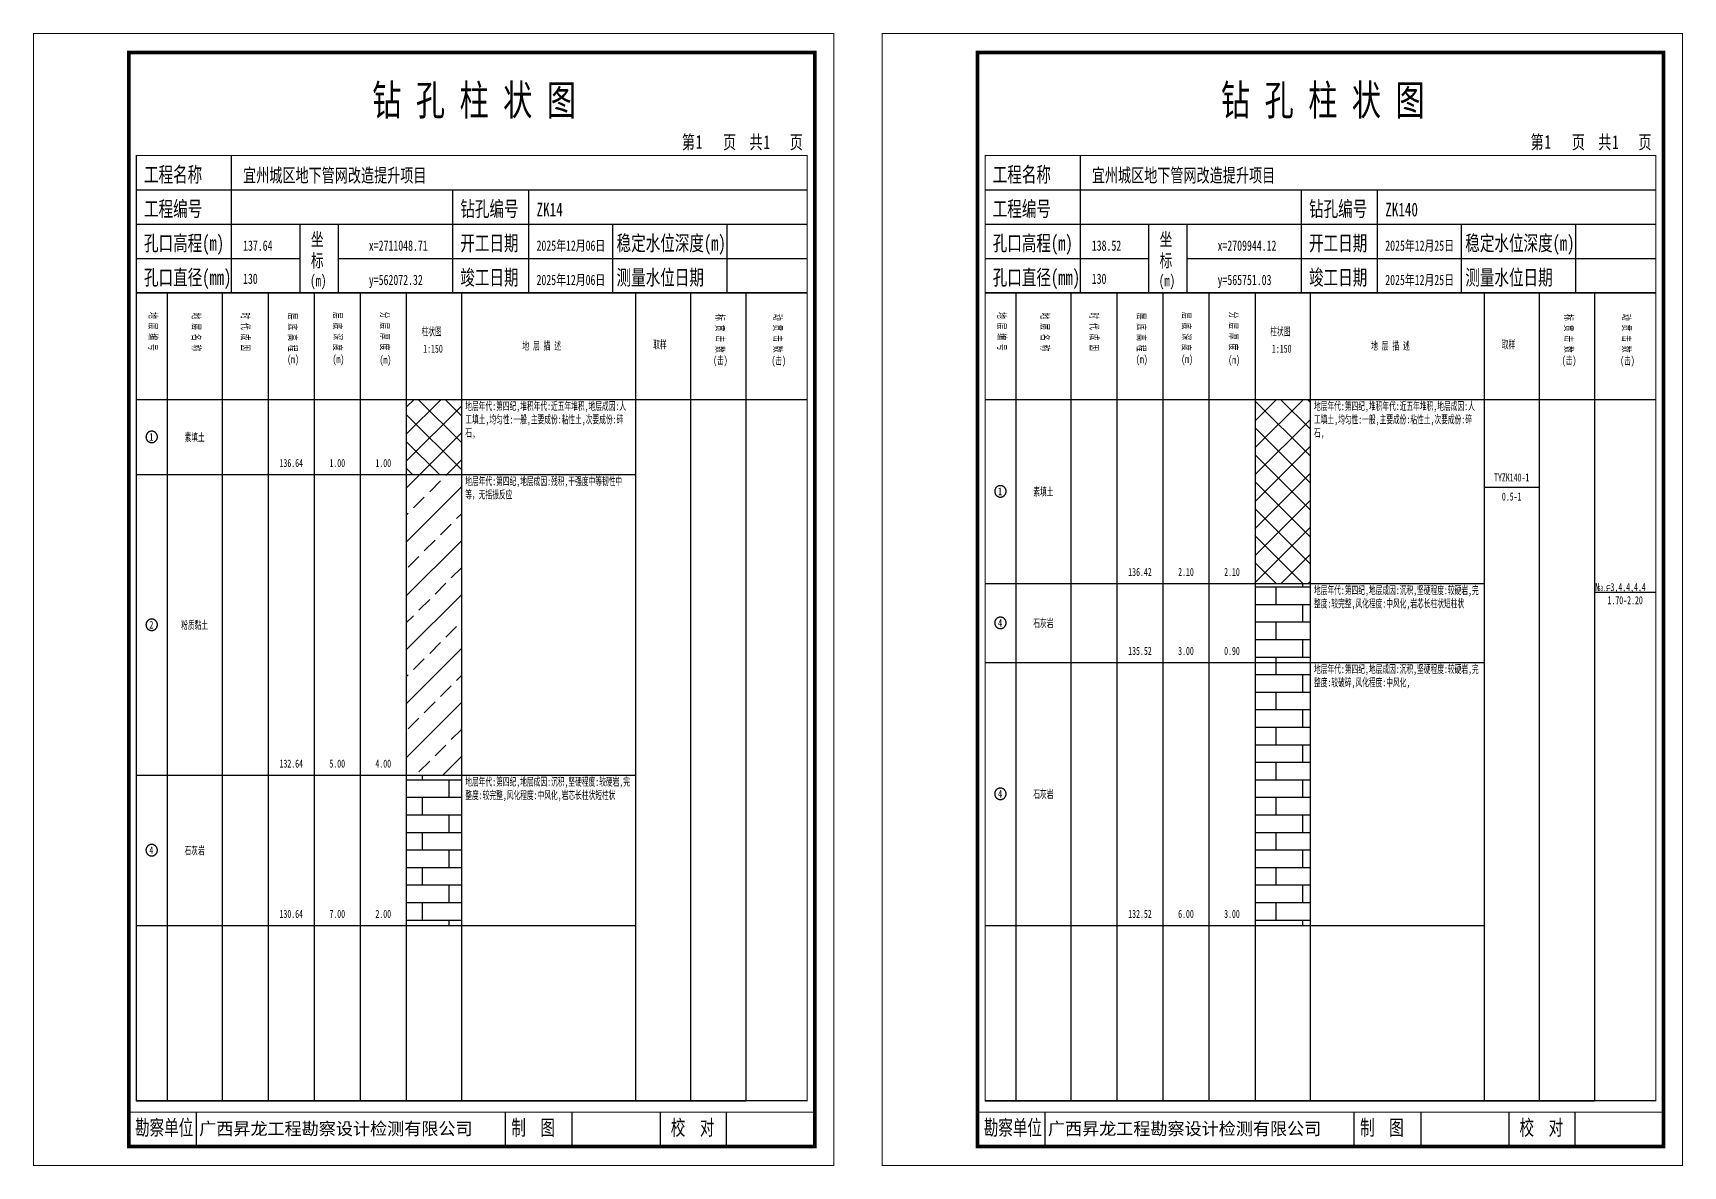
# Model space of a CAD drawing. Header units: millimetres. Extents: x 0 to 2711117, y 0 to 567555.
# Drawn here: x 36297.8 to 36730.7, y -0.1 to 297.1 of the extents above; entities that cross this region are included whole.
import ezdxf
from ezdxf.enums import TextEntityAlignment as Align

# ---------------------------------------------------------------- set-up
doc = ezdxf.new("R2010")
doc.units = ezdxf.units.MM
doc.layers.add('GICAD_POU_TEXTS', color=7, linetype='Continuous')
doc.layers.add('勘察点图例', color=7, linetype='Continuous')
doc.styles.add('HEAD_FONT', font='simfang.ttf', dxfattribs={"width": 0.6})
doc.styles.add('HEAD_FONT2', font='simfang.ttf', dxfattribs={"width": 0.6})
doc.styles.add('HT', font='simhei.ttf')
doc.styles.add('LZ_FONT', font='simfang.ttf', dxfattribs={"width": 0.7, "height": 8})
doc.styles.add('成果图图块', font='simfang.ttf', dxfattribs={"height": 2.5})
doc.styles.add('成果图表体', font='simfang.ttf', dxfattribs={"width": 0.6, "height": 2.1})
pattern_1 = [(45, (0, 0), (-3.5355339, 3.5355339), []), (135, (0, 0), (-3.5355339, -3.5355339), [])]
pattern_2 = [(0, (0, 0), (0, 4.6), []), (90, (0, 0), (-7, 4.6), [4.6, -4.6])]

# ---------------------------------------------------------------- blocks, each defined once
blk = doc.blocks.new('ZK14')
for p, q in [((52, 229), (52, 265)), ((27, 256), (203, 256)), ((110, 229), (110, 256)), ((130, 229), (130, 256)), ((27, 247), (203, 247)), ((70, 229), (70, 247)), ((80, 229), (80, 247)), ((152, 229), (152, 247)), ((182, 229), (182, 247)), ((27, 238), (70, 238)), ((80, 238), (203, 238)), ((27, 229), (35.05, 229)), ((35.05, 229), (35.05, 17)), ((35.05, 229), (49.53, 229)), ((49.53, 229), (49.53, 17)), ((49.53, 229), (61.6, 229)), ((61.6, 229), (61.6, 17)), ((61.6, 229), (73.68, 229)), ((73.68, 229), (73.68, 17)), ((73.68, 229), (85.75, 229)), ((85.75, 229), (85.75, 17)), ((85.75, 229), (97.82, 229)), ((97.82, 229), (97.82, 17)), ((97.82, 229), (112.3, 229)), ((112.3, 229), (112.3, 17)), ((112.3, 229), (157.93, 229)), ((157.93, 229), (157.93, 17)), ((157.93, 229), (172.42, 229)), ((172.42, 229), (172.42, 17)), ((172.42, 229), (186.9, 229)), ((186.9, 229), (186.9, 17)), ((186.9, 229), (203, 229)), ((27, 201), (203, 201)), ((27, 17), (35.05, 17)), ((35.05, 17), (49.53, 17)), ((42.74, 4.95), (42.74, 13.95)), ((42.74, 4.95), (42.74, 13.95)), ((49.53, 17), (61.6, 17)), ((61.6, 17), (73.68, 17)), ((73.68, 17), (85.75, 17)), ((85.75, 17), (97.82, 17)), ((97.82, 17), (112.3, 17)), ((112.3, 17), (157.93, 17)), ((123.83, 4.95), (123.83, 13.95)), ((141.38, 4.95), (141.38, 13.95)), ((157.93, 17), (172.42, 17)), ((164.48, 4.95), (164.48, 13.95)), ((172.42, 17), (186.9, 17)), ((181.84, 4.95), (181.84, 13.95)), ((181.84, 4.95), (181.84, 13.95))]:
    blk.add_line(p, q)
for points, const_width in [([(0, 0), (210, 0), (210, 297), (0, 297)], 0.25), ([(25, 5), (205, 5), (205, 292), (25, 292)], 1), ([(27, 265), (203, 265), (203, 17), (27, 17)], 0.3)]:
    blk.add_lwpolyline(points, close=True, dxfattribs=dict(const_width=const_width))
at = {"const_width": 0.3}
for points in [[(27, 229), (203, 229)], [(25, 14), (205, 14)]]:
    blk.add_lwpolyline(points, dxfattribs=at)
at = {"style": 'LZ_FONT', "width": 0.7}
for s, height, p in [('钻 孔 柱 状 图', 8, (88.9, 275.54)), ('第', 3.6, (170.12, 266.7)), ('1', 3.6, (173.78, 266.75)), ('页', 3.6, (180.96, 266.7)), ('共', 3.6, (187.88, 266.7)), ('1', 3.6, (191.54, 266.7)), ('页', 3.6, (198.44, 266.7)), ('工程名称', 4, (29, 258)), ('宜州城区地下管网改造提升项目', 3.6, (55, 258)), ('工程编号', 4, (29, 249)), ('钻孔编号', 4, (112, 249)), ('ZK14', 3.6, (132, 249)), ('孔口高程(m)', 4, (29, 240)), ('137.64', 2.7, (55, 240)), ('坐', 3.5, (72.79, 241.24)), ('x=2711048.71', 2.7, (88, 240)), ('开工日期', 4, (112, 240)), ('2025年12月06日', 2.7, (132, 240)), ('稳定水位深度(m)', 4, (153, 240)), ('标', 3.5, (72.79, 235.7)), ('孔口直径(mm)', 4, (29, 231)), ('130', 2.7, (54.98, 231.31)), ('(m) ', 3, (72.59, 230.65)), ('竣工日期', 4, (112, 231)), ('2025年12月06日', 2.7, (132, 231)), ('测量水位日期', 4, (153, 231)), ('y=562072.32', 2.7, (88, 231)), ('勘察单位', 4, (26.65, 7.95)), ('制  图', 4, (125.4, 7.95)), ('校  对', 4, (167.22, 7.95))]:
    blk.add_text(s, height=height, dxfattribs=at).set_placement(p)
at = {"style": 'HT'}
blk.add_text('广西昇龙工程勘察设计检测有限公司', height=3.2865, dxfattribs=at).set_placement((43.48, 8.02))
at = {"char_height": 2.1, "width": 22.806, "attachment_point": 1, "rotation": 270, "style": 'HEAD_FONT'}
for s, insert in [('地 层 编 号', (32.46, 223.92)), ('地 层 名 称', (43.79, 223.76)), ('时 代 成 因', (56.67, 223.83)), ('层 底 高 程', (69.07, 223.71)), ('层 底 深 度', (80.9, 223.91)), ('分 层 厚 度', (93.26, 224.01)), ('标 贯 击 数', (181.21, 223.37)), ('动 贯 击 数', (196.38, 223.43))]:
    blk.add_mtext(s, dxfattribs=dict(at, insert=insert))
at = {"char_height": 2.1, "attachment_point": 1}
for s, insert, width, style in [('柱状图', (101.82, 219.87), 7.855, 'HEAD_FONT2'), ('取样', (162.58, 216.44), 7.855, 'HEAD_FONT2'), ('(m)', (66.58, 212.56), 4.7944, 'HEAD_FONT'), ('(m)', (78.47, 212.61), 4.7944, 'HEAD_FONT'), ('(m)', (90.81, 212.43), 4.7944, 'HEAD_FONT'), ('1:150', (102.26, 215.36), 6.9223, 'HEAD_FONT2'), ('地 层 描 述', (128.29, 216.11), 22.0781, 'HEAD_FONT2'), ('(击)', (178.33, 212.31), 7.855, 'HEAD_FONT2'), ('(击)', (193.64, 212.22), 7.855, 'HEAD_FONT2')]:
    blk.add_mtext(s, dxfattribs=dict(at, insert=insert, width=width, style=style))
blk = doc.blocks.new('ZK14_0')
at = {"color": 7}
blk.add_polyline3d([(-1.5, 0.02, 0), (-1.5, -0.06, 0), (-1.49, -0.13, 0), (-1.48, -0.2, 0), (-1.47, -0.28, 0), (-1.46, -0.35, 0), (-1.44, -0.42, 0), (-1.41, -0.49, 0), (-1.39, -0.56, 0), (-1.36, -0.63, 0), (-1.32, -0.69, 0), (-1.29, -0.76, 0), (-1.25, -0.82, 0), (-1.2, -0.88, 0), (-1.16, -0.94, 0), (-1.11, -0.99, 0), (-1.06, -1.04, 0), (-1.01, -1.1, 0), (-0.95, -1.14, 0), (-0.89, -1.19, 0), (-0.83, -1.23, 0), (-0.77, -1.27, 0), (-0.71, -1.31, 0), (-0.64, -1.34, 0), (-0.57, -1.37, 0), (-0.51, -1.4, 0), (-0.44, -1.42, 0), (-0.36, -1.44, 0), (-0.29, -1.46, 0), (-0.22, -1.47, 0), (-0.15, -1.48, 0), (-0.07, -1.48, 0), (0, -1.48, 0), (0.07, -1.48, 0), (0.15, -1.48, 0), (0.22, -1.47, 0), (0.29, -1.46, 0), (0.36, -1.44, 0), (0.44, -1.42, 0), (0.51, -1.4, 0), (0.57, -1.37, 0), (0.64, -1.34, 0), (0.71, -1.31, 0), (0.77, -1.27, 0), (0.83, -1.23, 0), (0.89, -1.19, 0), (0.95, -1.14, 0), (1.01, -1.1, 0), (1.06, -1.04, 0), (1.11, -0.99, 0), (1.16, -0.94, 0), (1.2, -0.88, 0), (1.25, -0.82, 0), (1.29, -0.76, 0), (1.32, -0.69, 0), (1.36, -0.63, 0), (1.39, -0.56, 0), (1.41, -0.49, 0), (1.44, -0.42, 0), (1.46, -0.35, 0), (1.47, -0.28, 0), (1.48, -0.2, 0), (1.49, -0.13, 0), (1.5, -0.06, 0), (1.5, 0.02, 0), (1.5, 0.09, 0), (1.49, 0.16, 0), (1.48, 0.24, 0), (1.47, 0.31, 0), (1.46, 0.38, 0), (1.44, 0.45, 0), (1.41, 0.52, 0), (1.39, 0.59, 0), (1.36, 0.66, 0), (1.32, 0.72, 0), (1.29, 0.79, 0), (1.25, 0.85, 0), (1.2, 0.91, 0), (1.16, 0.97, 0), (1.11, 1.02, 0), (1.06, 1.08, 0), (1.01, 1.13, 0), (0.95, 1.18, 0), (0.89, 1.22, 0), (0.83, 1.26, 0), (0.77, 1.3, 0), (0.71, 1.34, 0), (0.64, 1.37, 0), (0.57, 1.4, 0), (0.51, 1.43, 0), (0.44, 1.45, 0), (0.36, 1.47, 0), (0.29, 1.49, 0), (0.22, 1.5, 0), (0.15, 1.51, 0), (0.07, 1.51, 0), (0, 1.52, 0), (-0.07, 1.51, 0), (-0.15, 1.51, 0), (-0.22, 1.5, 0), (-0.29, 1.49, 0), (-0.36, 1.47, 0), (-0.44, 1.45, 0), (-0.51, 1.43, 0), (-0.57, 1.4, 0), (-0.64, 1.37, 0), (-0.71, 1.34, 0), (-0.77, 1.3, 0), (-0.83, 1.26, 0), (-0.89, 1.22, 0), (-0.95, 1.18, 0), (-1.01, 1.13, 0), (-1.06, 1.08, 0), (-1.11, 1.02, 0), (-1.16, 0.97, 0), (-1.2, 0.91, 0), (-1.25, 0.85, 0), (-1.29, 0.79, 0), (-1.32, 0.72, 0), (-1.36, 0.66, 0), (-1.39, 0.59, 0), (-1.41, 0.52, 0), (-1.44, 0.45, 0), (-1.46, 0.38, 0), (-1.47, 0.31, 0), (-1.48, 0.24, 0), (-1.49, 0.16, 0), (-1.5, 0.09, 0), (-1.5, 0.02, 0)], dxfattribs=at)
at = {"layer": 'GICAD_POU_TEXTS', "color": 7, "style": '成果图图块', "width": 0.7}
blk.add_text('1', height=2, dxfattribs=at).set_placement((-0.09, -0.99), align=Align.CENTER)
blk = doc.blocks.new('ZK14_1')
at = {"color": 7}
blk.add_polyline3d([(-1.5, 0.02, 0), (-1.5, -0.06, 0), (-1.49, -0.13, 0), (-1.48, -0.2, 0), (-1.47, -0.28, 0), (-1.46, -0.35, 0), (-1.44, -0.42, 0), (-1.41, -0.49, 0), (-1.39, -0.56, 0), (-1.36, -0.63, 0), (-1.32, -0.69, 0), (-1.29, -0.76, 0), (-1.25, -0.82, 0), (-1.2, -0.88, 0), (-1.16, -0.94, 0), (-1.11, -0.99, 0), (-1.06, -1.04, 0), (-1.01, -1.1, 0), (-0.95, -1.14, 0), (-0.89, -1.19, 0), (-0.83, -1.23, 0), (-0.77, -1.27, 0), (-0.71, -1.31, 0), (-0.64, -1.34, 0), (-0.57, -1.37, 0), (-0.51, -1.4, 0), (-0.44, -1.42, 0), (-0.36, -1.44, 0), (-0.29, -1.46, 0), (-0.22, -1.47, 0), (-0.15, -1.48, 0), (-0.07, -1.48, 0), (0, -1.48, 0), (0.07, -1.48, 0), (0.15, -1.48, 0), (0.22, -1.47, 0), (0.29, -1.46, 0), (0.36, -1.44, 0), (0.44, -1.42, 0), (0.51, -1.4, 0), (0.57, -1.37, 0), (0.64, -1.34, 0), (0.71, -1.31, 0), (0.77, -1.27, 0), (0.83, -1.23, 0), (0.89, -1.19, 0), (0.95, -1.14, 0), (1.01, -1.1, 0), (1.06, -1.04, 0), (1.11, -0.99, 0), (1.16, -0.94, 0), (1.2, -0.88, 0), (1.25, -0.82, 0), (1.29, -0.76, 0), (1.32, -0.69, 0), (1.36, -0.63, 0), (1.39, -0.56, 0), (1.41, -0.49, 0), (1.44, -0.42, 0), (1.46, -0.35, 0), (1.47, -0.28, 0), (1.48, -0.2, 0), (1.49, -0.13, 0), (1.5, -0.06, 0), (1.5, 0.02, 0), (1.5, 0.09, 0), (1.49, 0.16, 0), (1.48, 0.24, 0), (1.47, 0.31, 0), (1.46, 0.38, 0), (1.44, 0.45, 0), (1.41, 0.52, 0), (1.39, 0.59, 0), (1.36, 0.66, 0), (1.32, 0.72, 0), (1.29, 0.79, 0), (1.25, 0.85, 0), (1.2, 0.91, 0), (1.16, 0.97, 0), (1.11, 1.02, 0), (1.06, 1.08, 0), (1.01, 1.13, 0), (0.95, 1.18, 0), (0.89, 1.22, 0), (0.83, 1.26, 0), (0.77, 1.3, 0), (0.71, 1.34, 0), (0.64, 1.37, 0), (0.57, 1.4, 0), (0.51, 1.43, 0), (0.44, 1.45, 0), (0.36, 1.47, 0), (0.29, 1.49, 0), (0.22, 1.5, 0), (0.15, 1.51, 0), (0.07, 1.51, 0), (0, 1.52, 0), (-0.07, 1.51, 0), (-0.15, 1.51, 0), (-0.22, 1.5, 0), (-0.29, 1.49, 0), (-0.36, 1.47, 0), (-0.44, 1.45, 0), (-0.51, 1.43, 0), (-0.57, 1.4, 0), (-0.64, 1.37, 0), (-0.71, 1.34, 0), (-0.77, 1.3, 0), (-0.83, 1.26, 0), (-0.89, 1.22, 0), (-0.95, 1.18, 0), (-1.01, 1.13, 0), (-1.06, 1.08, 0), (-1.11, 1.02, 0), (-1.16, 0.97, 0), (-1.2, 0.91, 0), (-1.25, 0.85, 0), (-1.29, 0.79, 0), (-1.32, 0.72, 0), (-1.36, 0.66, 0), (-1.39, 0.59, 0), (-1.41, 0.52, 0), (-1.44, 0.45, 0), (-1.46, 0.38, 0), (-1.47, 0.31, 0), (-1.48, 0.24, 0), (-1.49, 0.16, 0), (-1.5, 0.09, 0), (-1.5, 0.02, 0)], dxfattribs=at)
at = {"layer": 'GICAD_POU_TEXTS', "color": 7, "style": '成果图图块', "width": 0.7}
blk.add_text('2', height=2, dxfattribs=at).set_placement((-0.09, -0.99), align=Align.CENTER)
blk = doc.blocks.new('ZK14_2')
at = {"color": 7}
blk.add_polyline3d([(-1.5, 0.02, 0), (-1.5, -0.06, 0), (-1.49, -0.13, 0), (-1.48, -0.2, 0), (-1.47, -0.28, 0), (-1.46, -0.35, 0), (-1.44, -0.42, 0), (-1.41, -0.49, 0), (-1.39, -0.56, 0), (-1.36, -0.63, 0), (-1.32, -0.69, 0), (-1.29, -0.76, 0), (-1.25, -0.82, 0), (-1.2, -0.88, 0), (-1.16, -0.94, 0), (-1.11, -0.99, 0), (-1.06, -1.04, 0), (-1.01, -1.1, 0), (-0.95, -1.14, 0), (-0.89, -1.19, 0), (-0.83, -1.23, 0), (-0.77, -1.27, 0), (-0.71, -1.31, 0), (-0.64, -1.34, 0), (-0.57, -1.37, 0), (-0.51, -1.4, 0), (-0.44, -1.42, 0), (-0.36, -1.44, 0), (-0.29, -1.46, 0), (-0.22, -1.47, 0), (-0.15, -1.48, 0), (-0.07, -1.48, 0), (0, -1.48, 0), (0.07, -1.48, 0), (0.15, -1.48, 0), (0.22, -1.47, 0), (0.29, -1.46, 0), (0.36, -1.44, 0), (0.44, -1.42, 0), (0.51, -1.4, 0), (0.57, -1.37, 0), (0.64, -1.34, 0), (0.71, -1.31, 0), (0.77, -1.27, 0), (0.83, -1.23, 0), (0.89, -1.19, 0), (0.95, -1.14, 0), (1.01, -1.1, 0), (1.06, -1.04, 0), (1.11, -0.99, 0), (1.16, -0.94, 0), (1.2, -0.88, 0), (1.25, -0.82, 0), (1.29, -0.76, 0), (1.32, -0.69, 0), (1.36, -0.63, 0), (1.39, -0.56, 0), (1.41, -0.49, 0), (1.44, -0.42, 0), (1.46, -0.35, 0), (1.47, -0.28, 0), (1.48, -0.2, 0), (1.49, -0.13, 0), (1.5, -0.06, 0), (1.5, 0.02, 0), (1.5, 0.09, 0), (1.49, 0.16, 0), (1.48, 0.24, 0), (1.47, 0.31, 0), (1.46, 0.38, 0), (1.44, 0.45, 0), (1.41, 0.52, 0), (1.39, 0.59, 0), (1.36, 0.66, 0), (1.32, 0.72, 0), (1.29, 0.79, 0), (1.25, 0.85, 0), (1.2, 0.91, 0), (1.16, 0.97, 0), (1.11, 1.02, 0), (1.06, 1.08, 0), (1.01, 1.13, 0), (0.95, 1.18, 0), (0.89, 1.22, 0), (0.83, 1.26, 0), (0.77, 1.3, 0), (0.71, 1.34, 0), (0.64, 1.37, 0), (0.57, 1.4, 0), (0.51, 1.43, 0), (0.44, 1.45, 0), (0.36, 1.47, 0), (0.29, 1.49, 0), (0.22, 1.5, 0), (0.15, 1.51, 0), (0.07, 1.51, 0), (0, 1.52, 0), (-0.07, 1.51, 0), (-0.15, 1.51, 0), (-0.22, 1.5, 0), (-0.29, 1.49, 0), (-0.36, 1.47, 0), (-0.44, 1.45, 0), (-0.51, 1.43, 0), (-0.57, 1.4, 0), (-0.64, 1.37, 0), (-0.71, 1.34, 0), (-0.77, 1.3, 0), (-0.83, 1.26, 0), (-0.89, 1.22, 0), (-0.95, 1.18, 0), (-1.01, 1.13, 0), (-1.06, 1.08, 0), (-1.11, 1.02, 0), (-1.16, 0.97, 0), (-1.2, 0.91, 0), (-1.25, 0.85, 0), (-1.29, 0.79, 0), (-1.32, 0.72, 0), (-1.36, 0.66, 0), (-1.39, 0.59, 0), (-1.41, 0.52, 0), (-1.44, 0.45, 0), (-1.46, 0.38, 0), (-1.47, 0.31, 0), (-1.48, 0.24, 0), (-1.49, 0.16, 0), (-1.5, 0.09, 0), (-1.5, 0.02, 0)], dxfattribs=at)
at = {"layer": 'GICAD_POU_TEXTS', "color": 7, "style": '成果图图块', "width": 0.7}
blk.add_text('4', height=2, dxfattribs=at).set_placement((-0.09, -0.99), align=Align.CENTER)
blk = doc.blocks.new('ZK140')
for p, q in [((52, 229), (52, 265)), ((27, 256), (203, 256)), ((110, 229), (110, 256)), ((130, 229), (130, 256)), ((27, 247), (203, 247)), ((70, 229), (70, 247)), ((80, 229), (80, 247)), ((152, 229), (152, 247)), ((182, 229), (182, 247)), ((27, 238), (70, 238)), ((80, 238), (203, 238)), ((27, 229), (35.05, 229)), ((35.05, 229), (35.05, 17)), ((35.05, 229), (49.53, 229)), ((49.53, 229), (49.53, 17)), ((49.53, 229), (61.6, 229)), ((61.6, 229), (61.6, 17)), ((61.6, 229), (73.68, 229)), ((73.68, 229), (73.68, 17)), ((73.68, 229), (85.75, 229)), ((85.75, 229), (85.75, 17)), ((85.75, 229), (97.82, 229)), ((97.82, 229), (97.82, 17)), ((97.82, 229), (112.3, 229)), ((112.3, 229), (112.3, 17)), ((112.3, 229), (157.93, 229)), ((157.93, 229), (157.93, 17)), ((157.93, 229), (172.42, 229)), ((172.42, 229), (172.42, 17)), ((172.42, 229), (186.9, 229)), ((186.9, 229), (186.9, 17)), ((186.9, 229), (203, 229)), ((27, 201), (203, 201)), ((27, 17), (35.05, 17)), ((35.05, 17), (49.53, 17)), ((42.74, 4.95), (42.74, 13.95)), ((42.74, 4.95), (42.74, 13.95)), ((49.53, 17), (61.6, 17)), ((61.6, 17), (73.68, 17)), ((73.68, 17), (85.75, 17)), ((85.75, 17), (97.82, 17)), ((97.82, 17), (112.3, 17)), ((112.3, 17), (157.93, 17)), ((123.83, 4.95), (123.83, 13.95)), ((141.38, 4.95), (141.38, 13.95)), ((157.93, 17), (172.42, 17)), ((164.48, 4.95), (164.48, 13.95)), ((172.42, 17), (186.9, 17)), ((181.84, 4.95), (181.84, 13.95)), ((181.84, 4.95), (181.84, 13.95))]:
    blk.add_line(p, q)
for points, const_width in [([(0, 0), (210, 0), (210, 297), (0, 297)], 0.25), ([(25, 5), (205, 5), (205, 292), (25, 292)], 1), ([(27, 265), (203, 265), (203, 17), (27, 17)], 0.3)]:
    blk.add_lwpolyline(points, close=True, dxfattribs=dict(const_width=const_width))
at = {"const_width": 0.3}
for points in [[(27, 229), (203, 229)], [(25, 14), (205, 14)]]:
    blk.add_lwpolyline(points, dxfattribs=at)
at = {"style": 'LZ_FONT', "width": 0.7}
for s, height, p in [('钻 孔 柱 状 图', 8, (88.9, 275.54)), ('第', 3.6, (170.12, 266.7)), ('1', 3.6, (173.78, 266.75)), ('页', 3.6, (180.96, 266.7)), ('共', 3.6, (187.88, 266.7)), ('1', 3.6, (191.54, 266.7)), ('页', 3.6, (198.44, 266.7)), ('工程名称', 4, (29, 258)), ('宜州城区地下管网改造提升项目', 3.6, (55, 258)), ('工程编号', 4, (29, 249)), ('钻孔编号', 4, (112, 249)), ('ZK140', 3.6, (132, 249)), ('孔口高程(m)', 4, (29, 240)), ('138.52', 2.7, (55, 240)), ('坐', 3.5, (72.79, 241.24)), ('x=2709944.12', 2.7, (88, 240)), ('开工日期', 4, (112, 240)), ('2025年12月25日', 2.7, (132, 240)), ('稳定水位深度(m)', 4, (153, 240)), ('标', 3.5, (72.79, 235.7)), ('孔口直径(mm)', 4, (29, 231)), ('130', 2.7, (54.98, 231.31)), ('(m) ', 3, (72.59, 230.65)), ('竣工日期', 4, (112, 231)), ('2025年12月25日', 2.7, (132, 231)), ('测量水位日期', 4, (153, 231)), ('y=565751.03', 2.7, (88, 231)), ('勘察单位', 4, (26.65, 7.95)), ('制  图', 4, (125.4, 7.95)), ('校  对', 4, (167.22, 7.95))]:
    blk.add_text(s, height=height, dxfattribs=at).set_placement(p)
at = {"style": 'HT'}
blk.add_text('广西昇龙工程勘察设计检测有限公司', height=3.2865, dxfattribs=at).set_placement((43.48, 8.02))
at = {"char_height": 2.1, "width": 22.806, "attachment_point": 1, "rotation": 270, "style": 'HEAD_FONT'}
for s, insert in [('地 层 编 号', (32.46, 223.92)), ('地 层 名 称', (43.79, 223.76)), ('时 代 成 因', (56.67, 223.83)), ('层 底 高 程', (69.07, 223.71)), ('层 底 深 度', (80.9, 223.91)), ('分 层 厚 度', (93.26, 224.01)), ('标 贯 击 数', (181.21, 223.37)), ('动 贯 击 数', (196.38, 223.43))]:
    blk.add_mtext(s, dxfattribs=dict(at, insert=insert))
at = {"char_height": 2.1, "attachment_point": 1}
for s, insert, width, style in [('柱状图', (101.82, 219.87), 7.855, 'HEAD_FONT2'), ('取样', (162.58, 216.44), 7.855, 'HEAD_FONT2'), ('(m)', (66.58, 212.56), 4.7944, 'HEAD_FONT'), ('(m)', (78.47, 212.61), 4.7944, 'HEAD_FONT'), ('(m)', (90.81, 212.43), 4.7944, 'HEAD_FONT'), ('1:150', (102.26, 215.36), 6.9223, 'HEAD_FONT2'), ('地 层 描 述', (128.29, 216.11), 22.0781, 'HEAD_FONT2'), ('(击)', (178.33, 212.31), 7.855, 'HEAD_FONT2'), ('(击)', (193.64, 212.22), 7.855, 'HEAD_FONT2')]:
    blk.add_mtext(s, dxfattribs=dict(at, insert=insert, width=width, style=style))
blk = doc.blocks.new('ZK140_0')
at = {"color": 7}
blk.add_polyline3d([(-1.5, 0.02, 0), (-1.5, -0.06, 0), (-1.49, -0.13, 0), (-1.48, -0.2, 0), (-1.47, -0.28, 0), (-1.46, -0.35, 0), (-1.44, -0.42, 0), (-1.41, -0.49, 0), (-1.39, -0.56, 0), (-1.36, -0.63, 0), (-1.32, -0.69, 0), (-1.29, -0.76, 0), (-1.25, -0.82, 0), (-1.2, -0.88, 0), (-1.16, -0.94, 0), (-1.11, -0.99, 0), (-1.06, -1.04, 0), (-1.01, -1.1, 0), (-0.95, -1.14, 0), (-0.89, -1.19, 0), (-0.83, -1.23, 0), (-0.77, -1.27, 0), (-0.71, -1.31, 0), (-0.64, -1.34, 0), (-0.57, -1.37, 0), (-0.51, -1.4, 0), (-0.44, -1.42, 0), (-0.36, -1.44, 0), (-0.29, -1.46, 0), (-0.22, -1.47, 0), (-0.15, -1.48, 0), (-0.07, -1.48, 0), (0, -1.48, 0), (0.07, -1.48, 0), (0.15, -1.48, 0), (0.22, -1.47, 0), (0.29, -1.46, 0), (0.36, -1.44, 0), (0.44, -1.42, 0), (0.51, -1.4, 0), (0.57, -1.37, 0), (0.64, -1.34, 0), (0.71, -1.31, 0), (0.77, -1.27, 0), (0.83, -1.23, 0), (0.89, -1.19, 0), (0.95, -1.14, 0), (1.01, -1.1, 0), (1.06, -1.04, 0), (1.11, -0.99, 0), (1.16, -0.94, 0), (1.2, -0.88, 0), (1.25, -0.82, 0), (1.29, -0.76, 0), (1.32, -0.69, 0), (1.36, -0.63, 0), (1.39, -0.56, 0), (1.41, -0.49, 0), (1.44, -0.42, 0), (1.46, -0.35, 0), (1.47, -0.28, 0), (1.48, -0.2, 0), (1.49, -0.13, 0), (1.5, -0.06, 0), (1.5, 0.02, 0), (1.5, 0.09, 0), (1.49, 0.16, 0), (1.48, 0.24, 0), (1.47, 0.31, 0), (1.46, 0.38, 0), (1.44, 0.45, 0), (1.41, 0.52, 0), (1.39, 0.59, 0), (1.36, 0.66, 0), (1.32, 0.72, 0), (1.29, 0.79, 0), (1.25, 0.85, 0), (1.2, 0.91, 0), (1.16, 0.97, 0), (1.11, 1.02, 0), (1.06, 1.08, 0), (1.01, 1.13, 0), (0.95, 1.18, 0), (0.89, 1.22, 0), (0.83, 1.26, 0), (0.77, 1.3, 0), (0.71, 1.34, 0), (0.64, 1.37, 0), (0.57, 1.4, 0), (0.51, 1.43, 0), (0.44, 1.45, 0), (0.36, 1.47, 0), (0.29, 1.49, 0), (0.22, 1.5, 0), (0.15, 1.51, 0), (0.07, 1.51, 0), (0, 1.52, 0), (-0.07, 1.51, 0), (-0.15, 1.51, 0), (-0.22, 1.5, 0), (-0.29, 1.49, 0), (-0.36, 1.47, 0), (-0.44, 1.45, 0), (-0.51, 1.43, 0), (-0.57, 1.4, 0), (-0.64, 1.37, 0), (-0.71, 1.34, 0), (-0.77, 1.3, 0), (-0.83, 1.26, 0), (-0.89, 1.22, 0), (-0.95, 1.18, 0), (-1.01, 1.13, 0), (-1.06, 1.08, 0), (-1.11, 1.02, 0), (-1.16, 0.97, 0), (-1.2, 0.91, 0), (-1.25, 0.85, 0), (-1.29, 0.79, 0), (-1.32, 0.72, 0), (-1.36, 0.66, 0), (-1.39, 0.59, 0), (-1.41, 0.52, 0), (-1.44, 0.45, 0), (-1.46, 0.38, 0), (-1.47, 0.31, 0), (-1.48, 0.24, 0), (-1.49, 0.16, 0), (-1.5, 0.09, 0), (-1.5, 0.02, 0)], dxfattribs=at)
at = {"layer": 'GICAD_POU_TEXTS', "color": 7, "style": '成果图图块', "width": 0.7}
blk.add_text('1', height=2, dxfattribs=at).set_placement((-0.09, -0.99), align=Align.CENTER)
blk = doc.blocks.new('ZK140_1')
at = {"color": 7}
blk.add_polyline3d([(-1.5, 0.02, 0), (-1.5, -0.06, 0), (-1.49, -0.13, 0), (-1.48, -0.2, 0), (-1.47, -0.28, 0), (-1.46, -0.35, 0), (-1.44, -0.42, 0), (-1.41, -0.49, 0), (-1.39, -0.56, 0), (-1.36, -0.63, 0), (-1.32, -0.69, 0), (-1.29, -0.76, 0), (-1.25, -0.82, 0), (-1.2, -0.88, 0), (-1.16, -0.94, 0), (-1.11, -0.99, 0), (-1.06, -1.04, 0), (-1.01, -1.1, 0), (-0.95, -1.14, 0), (-0.89, -1.19, 0), (-0.83, -1.23, 0), (-0.77, -1.27, 0), (-0.71, -1.31, 0), (-0.64, -1.34, 0), (-0.57, -1.37, 0), (-0.51, -1.4, 0), (-0.44, -1.42, 0), (-0.36, -1.44, 0), (-0.29, -1.46, 0), (-0.22, -1.47, 0), (-0.15, -1.48, 0), (-0.07, -1.48, 0), (0, -1.48, 0), (0.07, -1.48, 0), (0.15, -1.48, 0), (0.22, -1.47, 0), (0.29, -1.46, 0), (0.36, -1.44, 0), (0.44, -1.42, 0), (0.51, -1.4, 0), (0.57, -1.37, 0), (0.64, -1.34, 0), (0.71, -1.31, 0), (0.77, -1.27, 0), (0.83, -1.23, 0), (0.89, -1.19, 0), (0.95, -1.14, 0), (1.01, -1.1, 0), (1.06, -1.04, 0), (1.11, -0.99, 0), (1.16, -0.94, 0), (1.2, -0.88, 0), (1.25, -0.82, 0), (1.29, -0.76, 0), (1.32, -0.69, 0), (1.36, -0.63, 0), (1.39, -0.56, 0), (1.41, -0.49, 0), (1.44, -0.42, 0), (1.46, -0.35, 0), (1.47, -0.28, 0), (1.48, -0.2, 0), (1.49, -0.13, 0), (1.5, -0.06, 0), (1.5, 0.02, 0), (1.5, 0.09, 0), (1.49, 0.16, 0), (1.48, 0.24, 0), (1.47, 0.31, 0), (1.46, 0.38, 0), (1.44, 0.45, 0), (1.41, 0.52, 0), (1.39, 0.59, 0), (1.36, 0.66, 0), (1.32, 0.72, 0), (1.29, 0.79, 0), (1.25, 0.85, 0), (1.2, 0.91, 0), (1.16, 0.97, 0), (1.11, 1.02, 0), (1.06, 1.08, 0), (1.01, 1.13, 0), (0.95, 1.18, 0), (0.89, 1.22, 0), (0.83, 1.26, 0), (0.77, 1.3, 0), (0.71, 1.34, 0), (0.64, 1.37, 0), (0.57, 1.4, 0), (0.51, 1.43, 0), (0.44, 1.45, 0), (0.36, 1.47, 0), (0.29, 1.49, 0), (0.22, 1.5, 0), (0.15, 1.51, 0), (0.07, 1.51, 0), (0, 1.52, 0), (-0.07, 1.51, 0), (-0.15, 1.51, 0), (-0.22, 1.5, 0), (-0.29, 1.49, 0), (-0.36, 1.47, 0), (-0.44, 1.45, 0), (-0.51, 1.43, 0), (-0.57, 1.4, 0), (-0.64, 1.37, 0), (-0.71, 1.34, 0), (-0.77, 1.3, 0), (-0.83, 1.26, 0), (-0.89, 1.22, 0), (-0.95, 1.18, 0), (-1.01, 1.13, 0), (-1.06, 1.08, 0), (-1.11, 1.02, 0), (-1.16, 0.97, 0), (-1.2, 0.91, 0), (-1.25, 0.85, 0), (-1.29, 0.79, 0), (-1.32, 0.72, 0), (-1.36, 0.66, 0), (-1.39, 0.59, 0), (-1.41, 0.52, 0), (-1.44, 0.45, 0), (-1.46, 0.38, 0), (-1.47, 0.31, 0), (-1.48, 0.24, 0), (-1.49, 0.16, 0), (-1.5, 0.09, 0), (-1.5, 0.02, 0)], dxfattribs=at)
at = {"layer": 'GICAD_POU_TEXTS', "color": 7, "style": '成果图图块', "width": 0.7}
blk.add_text('4', height=2, dxfattribs=at).set_placement((-0.09, -0.99), align=Align.CENTER)
blk = doc.blocks.new('ZK140_2')
at = {"color": 7}
blk.add_polyline3d([(-1.5, 0.02, 0), (-1.5, -0.06, 0), (-1.49, -0.13, 0), (-1.48, -0.2, 0), (-1.47, -0.28, 0), (-1.46, -0.35, 0), (-1.44, -0.42, 0), (-1.41, -0.49, 0), (-1.39, -0.56, 0), (-1.36, -0.63, 0), (-1.32, -0.69, 0), (-1.29, -0.76, 0), (-1.25, -0.82, 0), (-1.2, -0.88, 0), (-1.16, -0.94, 0), (-1.11, -0.99, 0), (-1.06, -1.04, 0), (-1.01, -1.1, 0), (-0.95, -1.14, 0), (-0.89, -1.19, 0), (-0.83, -1.23, 0), (-0.77, -1.27, 0), (-0.71, -1.31, 0), (-0.64, -1.34, 0), (-0.57, -1.37, 0), (-0.51, -1.4, 0), (-0.44, -1.42, 0), (-0.36, -1.44, 0), (-0.29, -1.46, 0), (-0.22, -1.47, 0), (-0.15, -1.48, 0), (-0.07, -1.48, 0), (0, -1.48, 0), (0.07, -1.48, 0), (0.15, -1.48, 0), (0.22, -1.47, 0), (0.29, -1.46, 0), (0.36, -1.44, 0), (0.44, -1.42, 0), (0.51, -1.4, 0), (0.57, -1.37, 0), (0.64, -1.34, 0), (0.71, -1.31, 0), (0.77, -1.27, 0), (0.83, -1.23, 0), (0.89, -1.19, 0), (0.95, -1.14, 0), (1.01, -1.1, 0), (1.06, -1.04, 0), (1.11, -0.99, 0), (1.16, -0.94, 0), (1.2, -0.88, 0), (1.25, -0.82, 0), (1.29, -0.76, 0), (1.32, -0.69, 0), (1.36, -0.63, 0), (1.39, -0.56, 0), (1.41, -0.49, 0), (1.44, -0.42, 0), (1.46, -0.35, 0), (1.47, -0.28, 0), (1.48, -0.2, 0), (1.49, -0.13, 0), (1.5, -0.06, 0), (1.5, 0.02, 0), (1.5, 0.09, 0), (1.49, 0.16, 0), (1.48, 0.24, 0), (1.47, 0.31, 0), (1.46, 0.38, 0), (1.44, 0.45, 0), (1.41, 0.52, 0), (1.39, 0.59, 0), (1.36, 0.66, 0), (1.32, 0.72, 0), (1.29, 0.79, 0), (1.25, 0.85, 0), (1.2, 0.91, 0), (1.16, 0.97, 0), (1.11, 1.02, 0), (1.06, 1.08, 0), (1.01, 1.13, 0), (0.95, 1.18, 0), (0.89, 1.22, 0), (0.83, 1.26, 0), (0.77, 1.3, 0), (0.71, 1.34, 0), (0.64, 1.37, 0), (0.57, 1.4, 0), (0.51, 1.43, 0), (0.44, 1.45, 0), (0.36, 1.47, 0), (0.29, 1.49, 0), (0.22, 1.5, 0), (0.15, 1.51, 0), (0.07, 1.51, 0), (0, 1.52, 0), (-0.07, 1.51, 0), (-0.15, 1.51, 0), (-0.22, 1.5, 0), (-0.29, 1.49, 0), (-0.36, 1.47, 0), (-0.44, 1.45, 0), (-0.51, 1.43, 0), (-0.57, 1.4, 0), (-0.64, 1.37, 0), (-0.71, 1.34, 0), (-0.77, 1.3, 0), (-0.83, 1.26, 0), (-0.89, 1.22, 0), (-0.95, 1.18, 0), (-1.01, 1.13, 0), (-1.06, 1.08, 0), (-1.11, 1.02, 0), (-1.16, 0.97, 0), (-1.2, 0.91, 0), (-1.25, 0.85, 0), (-1.29, 0.79, 0), (-1.32, 0.72, 0), (-1.36, 0.66, 0), (-1.39, 0.59, 0), (-1.41, 0.52, 0), (-1.44, 0.45, 0), (-1.46, 0.38, 0), (-1.47, 0.31, 0), (-1.48, 0.24, 0), (-1.49, 0.16, 0), (-1.5, 0.09, 0), (-1.5, 0.02, 0)], dxfattribs=at)
at = {"layer": 'GICAD_POU_TEXTS', "color": 7, "style": '成果图图块', "width": 0.7}
blk.add_text('4', height=2, dxfattribs=at).set_placement((-0.09, -0.99), align=Align.CENTER)

msp = doc.modelspace()

# ---------------------------------------------------------------- hatches: boundary and pattern name
at = {"layer": '勘察点图例'}
h = msp.add_hatch(dxfattribs=at)
h.set_pattern_fill('GKSTT', color=256, scale=0.5, style=0, pattern_type=2)
h.set_pattern_definition(pattern_1)
h.paths.add_polyline_path([(36395.72, 181.29), (36410.2, 181.29), (36410.2, 201), (36395.72, 201)])
h = msp.add_hatch(dxfattribs=at)
h.set_pattern_fill('GKSTT', color=256, scale=0.5, style=0, pattern_type=2)
h.set_pattern_definition(pattern_1)
h.paths.add_polyline_path([(36618.4, 152.7), (36632.89, 152.7), (36632.89, 201), (36618.4, 201)])
h = msp.add_hatch(dxfattribs=at)
h.set_pattern_fill('GKFZNT', color=256, scale=0.5, style=0, pattern_type=2)
h.set_pattern_definition([(45, (0, 0), (-7.0710678, 7.0710678), []), (45, (7.071, 0), (-7.0710678, 7.0710678), [4, -2])])
h.paths.add_polyline_path([(36395.72, 102.43), (36410.2, 102.43), (36410.2, 181.29), (36395.72, 181.29)])
h = msp.add_hatch(dxfattribs=at)
h.set_pattern_fill('GKSHY', color=256, scale=0.5, style=0, pattern_type=2)
h.set_pattern_definition(pattern_2)
h.paths.add_polyline_path([(36618.4, 132), (36632.89, 132), (36632.89, 152.7), (36618.4, 152.7)])
h = msp.add_hatch(dxfattribs=at)
h.set_pattern_fill('GKSHY', color=256, scale=0.5, style=0, pattern_type=2)
h.set_pattern_definition(pattern_2)
h.paths.add_polyline_path([(36618.4, 63), (36632.89, 63), (36632.89, 132), (36618.4, 132)])
h = msp.add_hatch(dxfattribs=at)
h.set_pattern_fill('GKSHY', color=256, scale=0.5, style=0, pattern_type=2)
h.set_pattern_definition(pattern_2)
h.paths.add_polyline_path([(36395.72, 63), (36410.2, 63), (36410.2, 102.43), (36395.72, 102.43)])

# ---------------------------------------------------------------- linework, layer by layer
for p, q in [((36324.9, 181.29), (36410.2, 181.29)), ((36410.2, 181.29), (36455.83, 181.29)), ((36678.52, 178), (36693.01, 178)), ((36547.59, 152.7), (36632.89, 152.7)), ((36632.89, 152.7), (36678.52, 152.7)), ((36707.49, 150.4), (36723.59, 150.4)), ((36547.59, 132), (36632.89, 132)), ((36632.89, 132), (36678.52, 132)), ((36324.9, 102.43), (36410.2, 102.43)), ((36410.2, 102.43), (36455.83, 102.43)), ((36324.9, 63), (36410.2, 63)), ((36410.2, 63), (36455.83, 63)), ((36547.59, 63), (36632.89, 63)), ((36632.89, 63), (36678.52, 63))]:
    msp.add_line(p, q, dxfattribs=at)

# ---------------------------------------------------------------- block references
for name, p in [('ZK14', (36297.9, 0)), ('ZK140', (36520.59, 0)), ('ZK14_0', (36328.92, 191.14)), ('ZK140_0', (36551.61, 176.85)), ('ZK14_1', (36328.92, 141.86)), ('ZK140_1', (36551.61, 142.35)), ('ZK140_2', (36551.61, 97.5)), ('ZK14_2', (36328.92, 82.71))]:
    msp.add_blockref(name, p, dxfattribs=at)

# ---------------------------------------------------------------- texts
at = {"layer": '勘察点图例', "style": '成果图表体', "width": 0.6}
for s, p in [('素填土', (36340.19, 191.14)), ('136.64', (36365.54, 184.29)), ('1.00', (36377.61, 184.29)), ('1.00', (36389.68, 184.29)), ('素填土', (36562.88, 176.85)), ('TYZK140-1', (36685.76, 180.5)), ('0.5-1', (36685.76, 175.5)), ('136.42', (36588.23, 155.7)), ('2.10', (36600.3, 155.7)), ('2.10', (36612.37, 155.7)), ('1.70-2.20', (36715.54, 148.3)), ('粉质黏土', (36340.19, 141.86)), ('石灰岩', (36562.88, 142.35)), ('135.52', (36588.23, 135)), ('3.00', (36600.3, 135)), ('0.90', (36612.37, 135)), ('132.64', (36365.54, 105.43)), ('5.00', (36377.61, 105.43)), ('4.00', (36389.68, 105.43)), ('石灰岩', (36562.88, 97.5)), ('石灰岩', (36340.19, 82.71)), ('130.64', (36365.54, 66)), ('7.00', (36377.61, 66)), ('2.00', (36389.68, 66)), ('132.52', (36588.23, 66)), ('6.00', (36600.3, 66)), ('3.00', (36612.37, 66))]:
    msp.add_text(s, height=2.1, dxfattribs=at).set_placement(p, align=Align.MIDDLE)
for s, height, p in [('N', 2.1, (36707.69, 150.72)), ('63.5', 1.4, (36708.39, 150.72)), ('=', 2.1, (36710.69, 150.72))]:
    msp.add_text(s, height=height, dxfattribs=at).set_placement(p)
at = {"layer": '勘察点图例', "char_height": 2.1, "attachment_point": 1, "style": '成果图表体'}
for s, insert, width in [('地层年代:第四纪,堆积年代:近五年堆积,地层成因:人工填土,均匀性:一般,主要成份:粘性土,次要成份:碎石,', (36411.2, 200.3), 43.6296), ('地层年代:第四纪,堆积年代:近五年堆积,地层成因:人工填土,均匀性:一般,主要成份:粘性土,次要成份:碎石,', (36633.89, 200.3), 43.6296), ('地层年代:第四纪,地层成因:残积,干强度中等韧性中等，无摇振反应', (36411.2, 180.59), 43.6296), ('地层年代:第四纪,地层成因:沉积,坚硬程度:较硬岩,完整度:较完整,风化程度:中风化,岩芯长柱状短柱状', (36633.89, 152), 43.6296), ('3,4,4,4,4', (36711.69, 152.82), 4), ('地层年代:第四纪,地层成因:沉积,坚硬程度:较硬岩,完整度:较破碎,风化程度:中风化,', (36633.89, 131.3), 43.6296), ('地层年代:第四纪,地层成因:沉积,坚硬程度:较硬岩,完整度:较完整,风化程度:中风化,岩芯长柱状短柱状', (36411.2, 101.73), 43.6296)]:
    msp.add_mtext(s, dxfattribs=dict(at, insert=insert, width=width))

doc.saveas('drawing.dxf')
